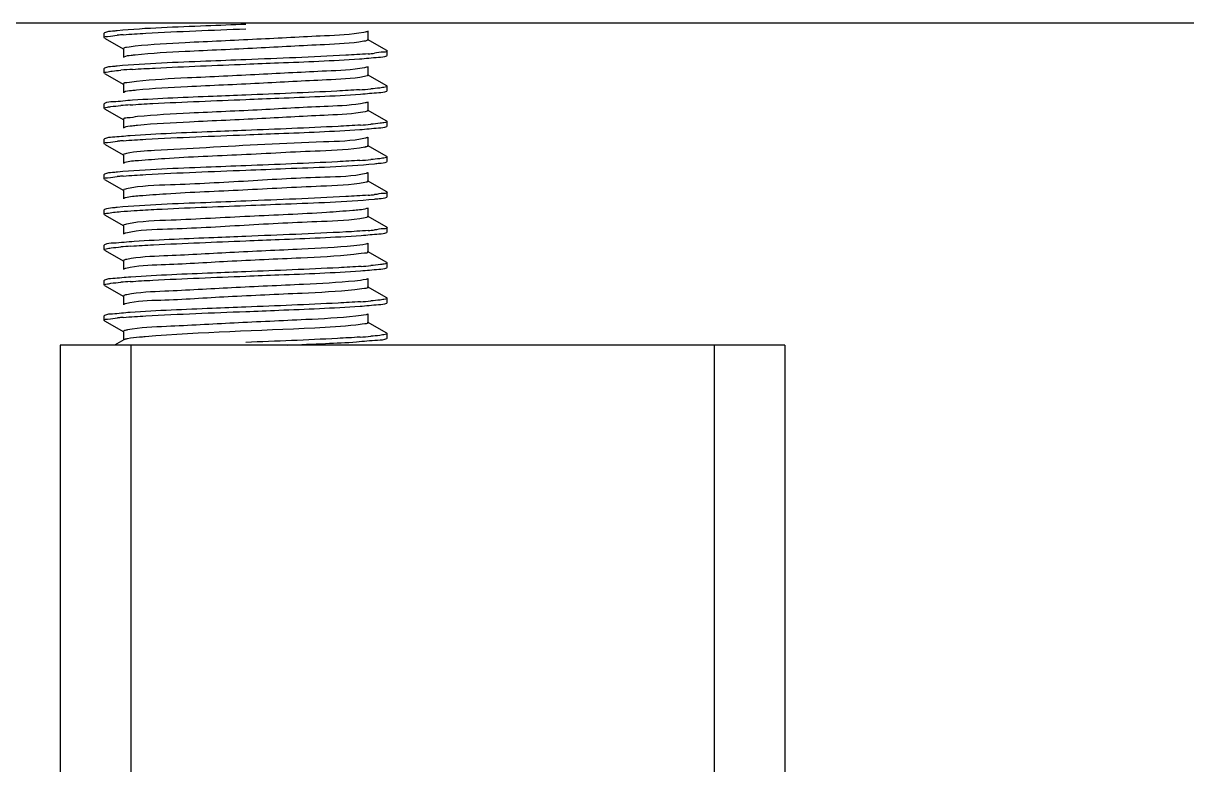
# Model space of a CAD drawing. Extents: x 1382187 to 1725648, y 860327 to 1571294.
# Drawn here: x 1520482 to 1521266, y 1253107 to 1253607 of the extents above; entities that cross this region are included whole.
import ezdxf

# ---------------------------------------------------------------- set-up
doc = ezdxf.new("R2010")
doc.units = 0
doc.header["$LTSCALE"] = 1000
doc.header["$MEASUREMENT"] = 0
doc.layers.add('bz', color=2, linetype='Continuous')

msp = doc.modelspace()

# ---------------------------------------------------------------- linework, layer by layer
at = {"linetype": 'Continuous'}
for p, q in [((1520536.77, 1253600.18), (1520536.55, 1253599.92)), ((1520536.55, 1253596.94), (1520536.55, 1253599.92)), ((1520714.16, 1253595.45), (1520714.16, 1253601.41)), ((1520536.77, 1253596.68), (1520536.55, 1253596.94)), ((1520536.77, 1253596.68), (1520549.7, 1253589.2)), ((1520726.82, 1253588.27), (1520713.9, 1253595.76)), ((1520549.44, 1253589.5), (1520549.44, 1253583.55)), ((1520726.82, 1253588.27), (1520727.05, 1253588.01)), ((1520726.82, 1253584.77), (1520727.05, 1253585.04)), ((1520727.05, 1253585.04), (1520727.05, 1253588.01)), ((1520536.77, 1253576.37), (1520536.55, 1253576.11)), ((1520536.55, 1253573.13), (1520536.55, 1253576.11)), ((1520714.16, 1253571.64), (1520714.16, 1253577.59)), ((1520536.77, 1253572.87), (1520536.55, 1253573.13)), ((1520536.77, 1253572.87), (1520549.7, 1253565.39)), ((1520726.82, 1253564.46), (1520713.9, 1253571.94)), ((1520549.44, 1253565.69), (1520549.44, 1253559.73)), ((1520726.82, 1253564.46), (1520727.05, 1253564.2)), ((1520726.82, 1253560.96), (1520727.05, 1253561.22)), ((1520727.05, 1253561.22), (1520727.05, 1253564.2)), ((1520536.77, 1253552.55), (1520536.55, 1253552.29)), ((1520536.55, 1253549.32), (1520536.55, 1253552.29)), ((1520714.16, 1253547.83), (1520714.16, 1253553.78)), ((1520536.77, 1253549.06), (1520536.55, 1253549.32)), ((1520536.77, 1253549.06), (1520549.7, 1253541.57)), ((1520726.82, 1253540.65), (1520713.9, 1253548.13)), ((1520549.44, 1253541.88), (1520549.44, 1253535.92)), ((1520726.82, 1253540.65), (1520727.05, 1253540.39)), ((1520726.82, 1253537.15), (1520727.05, 1253537.41)), ((1520727.05, 1253537.41), (1520727.05, 1253540.39)), ((1520536.77, 1253528.74), (1520536.55, 1253528.48)), ((1520536.55, 1253525.5), (1520536.55, 1253528.48)), ((1520714.16, 1253524.02), (1520714.16, 1253529.97)), ((1520536.77, 1253525.24), (1520536.55, 1253525.5)), ((1520536.77, 1253525.24), (1520549.7, 1253517.76)), ((1520726.82, 1253516.83), (1520713.9, 1253524.32)), ((1520549.44, 1253518.06), (1520549.44, 1253512.11)), ((1520726.82, 1253516.83), (1520727.05, 1253516.57)), ((1520726.82, 1253513.34), (1520727.05, 1253513.6)), ((1520727.05, 1253513.6), (1520727.05, 1253516.57)), ((1520536.77, 1253504.93), (1520536.55, 1253504.67)), ((1520536.55, 1253501.69), (1520536.55, 1253504.67)), ((1520714.16, 1253500.2), (1520714.16, 1253506.16)), ((1520536.77, 1253501.43), (1520536.55, 1253501.69)), ((1520536.77, 1253501.43), (1520549.7, 1253493.95)), ((1520712.81, 1253499.52), (1520712.12, 1253499.36)), ((1520726.82, 1253493.02), (1520713.9, 1253500.5)), ((1520549.44, 1253494.25), (1520549.44, 1253488.3)), ((1520726.82, 1253493.02), (1520727.05, 1253492.76)), ((1520726.82, 1253489.52), (1520727.05, 1253489.78)), ((1520727.05, 1253489.78), (1520727.05, 1253492.76)), ((1520536.77, 1253481.12), (1520536.55, 1253480.85)), ((1520536.55, 1253477.88), (1520536.55, 1253480.85)), ((1520714.16, 1253476.39), (1520714.16, 1253482.34)), ((1520536.77, 1253477.62), (1520536.55, 1253477.88)), ((1520536.77, 1253477.62), (1520549.7, 1253470.14)), ((1520713.09, 1253475.78), (1520712.16, 1253475.55)), ((1520726.82, 1253469.21), (1520713.9, 1253476.69)), ((1520549.44, 1253470.44), (1520549.44, 1253464.48)), ((1520726.82, 1253469.21), (1520727.05, 1253468.95)), ((1520726.82, 1253465.71), (1520727.05, 1253465.97)), ((1520727.05, 1253465.97), (1520727.05, 1253468.95)), ((1520536.77, 1253457.3), (1520536.55, 1253457.04)), ((1520536.55, 1253454.07), (1520536.55, 1253457.04)), ((1520714.16, 1253452.58), (1520714.16, 1253458.53)), ((1520536.77, 1253453.8), (1520536.55, 1253454.07)), ((1520536.77, 1253453.8), (1520549.7, 1253446.32)), ((1520726.82, 1253445.4), (1520713.9, 1253452.88)), ((1520549.44, 1253446.62), (1520549.44, 1253440.67)), ((1520726.82, 1253445.4), (1520727.05, 1253445.14)), ((1520726.82, 1253441.9), (1520727.05, 1253442.16)), ((1520727.05, 1253442.16), (1520727.05, 1253445.14)), ((1520536.77, 1253433.49), (1520536.55, 1253433.23)), ((1520536.55, 1253430.25), (1520536.55, 1253433.23)), ((1520714.16, 1253428.76), (1520714.16, 1253434.72)), ((1520536.77, 1253429.99), (1520536.55, 1253430.25)), ((1520536.77, 1253429.99), (1520549.7, 1253422.51)), ((1520726.82, 1253421.58), (1520713.9, 1253429.07)), ((1520549.44, 1253422.81), (1520549.44, 1253416.86)), ((1520726.82, 1253421.58), (1520727.05, 1253421.32)), ((1520726.82, 1253418.09), (1520727.05, 1253418.35)), ((1520727.05, 1253418.35), (1520727.05, 1253421.32)), ((1520536.77, 1253409.68), (1520536.55, 1253409.42)), ((1520714.16, 1253404.95), (1520714.16, 1253410.9)), ((1520536.55, 1253406.44), (1520536.55, 1253409.42)), ((1520536.77, 1253406.18), (1520536.55, 1253406.44)), ((1520536.77, 1253406.18), (1520549.7, 1253398.7)), ((1520726.82, 1253397.77), (1520713.9, 1253405.25)), ((1520549.44, 1253399), (1520549.44, 1253393.05)), ((1520726.82, 1253397.77), (1520727.05, 1253397.51)), ((1520726.82, 1253394.27), (1520727.05, 1253394.53)), ((1520727.05, 1253394.53), (1520727.05, 1253397.51)), ((1520506.78, 1253389.71), (1520506.78, 1249424.57)), ((1520994.94, 1253389.71), (1520506.78, 1253389.71)), ((1520549.7, 1253393.35), (1520543.42, 1253389.71)), ((1520554.41, 1253389.71), (1520554.41, 1249424.57)), ((1520947.32, 1253389.71), (1520947.32, 1249424.57)), ((1520994.94, 1253389.71), (1520994.94, 1249424.57))]:
    msp.add_line(p, q, dxfattribs=at)
for centre, radius, start, end in [((1520568.02, 1253358.52), 241.14, 94.73357, 95.43713), ((1520575.05, 1253275.2), 324.75, 94.54448, 94.75605), ((1520688.56, 1253909.59), 324.59, 274.54499, 274.75718), ((1520695.64, 1253825.62), 240.31, 274.73407, 275.44731), ((1520583.59, 1253145.23), 431.24, 93.71884, 94.78113), ((1520680.7, 1253983.06), 422.18, 273.75953, 274.79582), ((1520581.12, 1253152.93), 399.64, 93.89729, 94.8073), ((1520681.78, 1253945.51), 408.4, 273.84408, 274.80191), ((1520568.36, 1253283.2), 245.03, 94.73079, 95.38954), ((1520575.12, 1253202.9), 325.61, 94.54181, 94.75044), ((1520708.32, 1253541.46), 18.68, 281.51366, 282.91674), ((1520681.18, 1253929.38), 416.1, 273.79987, 274.79583), ((1520568.1, 1253262.36), 242.05, 94.73313, 95.42556), ((1520575.06, 1253179.81), 324.89, 94.54418, 94.75489), ((1520688.58, 1253814.08), 324.32, 274.54544, 274.75925), ((1520695.79, 1253728.67), 238.61, 274.73475, 275.46903), ((1520688.56, 1253790.53), 324.59, 274.54498, 274.75718), ((1520695.65, 1253706.54), 240.3, 274.73407, 275.44741), ((1520581.79, 1253049.2), 408.14, 93.84567, 94.80204), ((1520682.46, 1253841.77), 399.88, 273.89575, 274.80718), ((1520581.14, 1253033.59), 399.92, 93.89556, 94.80715), ((1520681.8, 1253826.18), 408.14, 273.84563, 274.80209), ((1520568.37, 1253164.04), 245.13, 94.73072, 95.38835), ((1520575.12, 1253083.82), 325.63, 94.54173, 94.75029), ((1520681.2, 1253810.07), 415.86, 273.80124, 274.79604)]:
    msp.add_arc(centre, radius, start, end, dxfattribs=at)
for points, knots in [([(1520631.8, 1253605.87), (1520622.86, 1253605.52), (1520594, 1253604.28), (1520565.08, 1253603.44), (1520545.22, 1253601.55)], [0, 0, 0, 0, 0.309388, 1, 1, 1, 1]), ([(1520536.55, 1253596.94), (1520536.55, 1253597.72), (1520541, 1253597.7), (1520543.02, 1253598.36), (1520545.17, 1253598.57)], [0, 0, 0, 0, 0.263852, 1, 1, 1, 1]), ([(1520545.22, 1253601.55), (1520544.14, 1253601.45), (1520541.35, 1253601.05), (1520538.31, 1253601.07), (1520536.77, 1253600.18)], [0, 0, 0, 0, 0.378905, 1, 1, 1, 1]), ([(1520549.32, 1253598.93), (1520554.36, 1253599.33), (1520581.84, 1253601), (1520609.35, 1253602), (1520631.8, 1253602.9)], [0, 0, 0, 0, 0.183712, 1, 1, 1, 1]), ([(1520711.36, 1253600.42), (1520702.63, 1253598.86), (1520678.49, 1253597.91), (1520638.43, 1253595.67), (1520595.92, 1253593.77), (1520568.6, 1253592.38), (1520557.43, 1253591.18)], [0, 0, 0, 0, 0.172398, 0.468214, 0.781513, 1, 1, 1, 1]), ([(1520713.9, 1253601.11), (1520713.61, 1253600.94), (1520712.75, 1253600.69), (1520711.9, 1253600.51), (1520711.36, 1253600.42)], [0, 0, 0, 0, 0.3774, 1, 1, 1, 1]), ([(1520557.43, 1253591.18), (1520555.43, 1253590.97), (1520553.53, 1253590.38), (1520549.43, 1253590.23), (1520549.44, 1253589.5)], [0, 0, 0, 0, 0.73331, 1, 1, 1, 1]), ([(1520711.36, 1253594.46), (1520702.63, 1253592.91), (1520678.49, 1253591.96), (1520638.43, 1253589.71), (1520595.92, 1253587.81), (1520568.6, 1253586.43), (1520557.43, 1253585.23)], [0, 0, 0, 0, 0.172398, 0.468214, 0.781513, 1, 1, 1, 1]), ([(1520714.16, 1253595.45), (1520714.16, 1253595.17), (1520712.85, 1253594.77), (1520712.06, 1253594.59), (1520711.36, 1253594.46)], [0, 0, 0, 0, 0.285727, 1, 1, 1, 1]), ([(1520631.8, 1253582.06), (1520622.86, 1253581.7), (1520593.98, 1253580.47), (1520565.05, 1253579.63), (1520545.17, 1253577.73)], [0, 0, 0, 0, 0.309518, 1, 1, 1, 1]), ([(1520557.43, 1253585.23), (1520556.46, 1253585.13), (1520553.9, 1253584.75), (1520551.12, 1253584.67), (1520549.7, 1253583.85)], [0, 0, 0, 0, 0.372879, 1, 1, 1, 1]), ([(1520714.28, 1253586.03), (1520709.24, 1253585.63), (1520681.76, 1253583.96), (1520654.25, 1253582.95), (1520631.8, 1253582.06)], [0, 0, 0, 0, 0.183696, 1, 1, 1, 1]), ([(1520631.8, 1253579.08), (1520639.14, 1253579.37), (1520664.67, 1253580.41), (1520690.22, 1253581.41), (1520708.38, 1253582.62)], [0, 0, 0, 0, 0.287582, 1, 1, 1, 1]), ([(1520708.38, 1253582.62), (1520712.65, 1253582.91), (1520718.63, 1253583.74), (1520725.16, 1253583.82), (1520726.82, 1253584.77)], [0, 0, 0, 0, 0.691032, 1, 1, 1, 1]), ([(1520727.05, 1253588.01), (1520727.05, 1253587.24), (1520722.61, 1253587.26), (1520720.6, 1253586.6), (1520718.46, 1253586.39)], [0, 0, 0, 0, 0.263842, 1, 1, 1, 1]), ([(1520536.55, 1253573.13), (1520536.55, 1253573.62), (1520539.22, 1253573.87), (1520540.53, 1253574.24), (1520541.86, 1253574.4)], [0, 0, 0, 0, 0.269511, 1, 1, 1, 1]), ([(1520545.17, 1253577.73), (1520544.1, 1253577.63), (1520541.33, 1253577.24), (1520538.3, 1253577.25), (1520536.77, 1253576.37)], [0, 0, 0, 0, 0.378807, 1, 1, 1, 1]), ([(1520555.62, 1253575.57), (1520560.68, 1253575.9), (1520586.06, 1253577.31), (1520611.46, 1253578.27), (1520631.8, 1253579.08)], [0, 0, 0, 0, 0.199269, 1, 1, 1, 1]), ([(1520711.77, 1253576.68), (1520703.34, 1253575.06), (1520679.58, 1253574.21), (1520639.88, 1253571.9), (1520597.19, 1253570.03), (1520569.57, 1253568.62), (1520558.16, 1253567.45)], [0, 0, 0, 0, 0.167291, 0.461164, 0.776399, 1, 1, 1, 1]), ([(1520713.9, 1253577.29), (1520713.65, 1253577.15), (1520712.94, 1253576.92), (1520712.22, 1253576.76), (1520711.77, 1253576.68)], [0, 0, 0, 0, 0.384879, 1, 1, 1, 1]), ([(1520558.16, 1253567.45), (1520555.98, 1253567.22), (1520553.92, 1253566.57), (1520549.43, 1253566.48), (1520549.44, 1253565.69)], [0, 0, 0, 0, 0.734244, 1, 1, 1, 1]), ([(1520711.77, 1253570.73), (1520703.34, 1253569.1), (1520679.58, 1253568.25), (1520639.88, 1253565.94), (1520597.19, 1253564.08), (1520569.57, 1253562.67), (1520558.16, 1253561.49)], [0, 0, 0, 0, 0.167291, 0.461164, 0.776399, 1, 1, 1, 1]), ([(1520714.16, 1253571.64), (1520714.16, 1253571.39), (1520713.07, 1253571), (1520712.37, 1253570.84), (1520711.77, 1253570.73)], [0, 0, 0, 0, 0.290239, 1, 1, 1, 1]), ([(1520558.16, 1253561.49), (1520557.09, 1253561.39), (1520554.29, 1253560.98), (1520551.24, 1253560.94), (1520549.7, 1253560.04)], [0, 0, 0, 0, 0.374868, 1, 1, 1, 1]), ([(1520708.38, 1253561.79), (1520703.32, 1253561.45), (1520677.81, 1253560.03), (1520652.27, 1253559.06), (1520631.8, 1253558.25)], [0, 0, 0, 0, 0.198417, 1, 1, 1, 1]), ([(1520631.8, 1253555.27), (1520639.25, 1253555.57), (1520665.04, 1253556.61), (1520690.85, 1253557.61), (1520709.16, 1253558.86)], [0, 0, 0, 0, 0.288852, 1, 1, 1, 1]), ([(1520709.16, 1253558.86), (1520713.25, 1253559.14), (1520718.98, 1253559.94), (1520725.23, 1253560.04), (1520726.82, 1253560.96)], [0, 0, 0, 0, 0.690302, 1, 1, 1, 1]), ([(1520727.05, 1253564.2), (1520727.05, 1253563.74), (1520724.59, 1253563.47), (1520723.37, 1253563.13), (1520722.13, 1253562.98)], [0, 0, 0, 0, 0.270664, 1, 1, 1, 1]), ([(1520555.62, 1253554.73), (1520551.25, 1253554.44), (1520545.14, 1253553.59), (1520538.46, 1253553.53), (1520536.77, 1253552.55)], [0, 0, 0, 0, 0.691422, 1, 1, 1, 1]), ([(1520553.96, 1253551.64), (1520559.03, 1253551.99), (1520584.96, 1253553.46), (1520610.92, 1253554.44), (1520631.8, 1253555.27)], [0, 0, 0, 0, 0.195623, 1, 1, 1, 1]), ([(1520631.8, 1253558.25), (1520624.51, 1253557.96), (1520599.11, 1253556.93), (1520573.71, 1253555.93), (1520555.62, 1253554.73)], [0, 0, 0, 0, 0.286943, 1, 1, 1, 1]), ([(1520712.15, 1253552.94), (1520704.03, 1253551.24), (1520680.65, 1253550.51), (1520641.34, 1253548.12), (1520598.48, 1253546.29), (1520570.56, 1253544.86), (1520558.92, 1253543.71)], [0, 0, 0, 0, 0.162162, 0.454084, 0.771262, 1, 1, 1, 1]), ([(1520713.9, 1253553.48), (1520713.69, 1253553.36), (1520713.1, 1253553.16), (1520712.51, 1253553.02), (1520712.15, 1253552.94)], [0, 0, 0, 0, 0.393314, 1, 1, 1, 1]), ([(1520536.55, 1253549.32), (1520536.55, 1253549.73), (1520538.73, 1253550.03), (1520539.84, 1253550.33), (1520540.95, 1253550.47)], [0, 0, 0, 0, 0.27234, 1, 1, 1, 1]), ([(1520558.92, 1253543.71), (1520556.55, 1253543.48), (1520554.33, 1253542.75), (1520549.43, 1253542.73), (1520549.44, 1253541.88)], [0, 0, 0, 0, 0.734831, 1, 1, 1, 1]), ([(1520712.15, 1253546.99), (1520704.03, 1253545.29), (1520680.65, 1253544.56), (1520641.34, 1253542.17), (1520598.48, 1253540.34), (1520570.56, 1253538.91), (1520558.92, 1253537.76)], [0, 0, 0, 0, 0.162162, 0.454084, 0.771262, 1, 1, 1, 1]), ([(1520714.16, 1253547.83), (1520714.16, 1253547.61), (1520713.26, 1253547.24), (1520712.66, 1253547.1), (1520712.15, 1253546.99)], [0, 0, 0, 0, 0.295741, 1, 1, 1, 1]), ([(1520558.92, 1253537.76), (1520557.75, 1253537.64), (1520554.7, 1253537.21), (1520551.38, 1253537.2), (1520549.7, 1253536.22)], [0, 0, 0, 0, 0.376612, 1, 1, 1, 1]), ([(1520709.16, 1253538.03), (1520704.1, 1253537.68), (1520678.32, 1253536.23), (1520652.52, 1253535.26), (1520631.8, 1253534.43)], [0, 0, 0, 0, 0.19668, 1, 1, 1, 1]), ([(1520631.8, 1253531.46), (1520639.19, 1253531.75), (1520664.85, 1253532.79), (1520690.52, 1253533.79), (1520708.75, 1253535.02)], [0, 0, 0, 0, 0.288191, 1, 1, 1, 1]), ([(1520708.75, 1253535.02), (1520712.94, 1253535.3), (1520718.8, 1253536.12), (1520725.2, 1253536.21), (1520726.82, 1253537.15)], [0, 0, 0, 0, 0.69071, 1, 1, 1, 1]), ([(1520727.05, 1253540.39), (1520727.05, 1253539.95), (1520724.74, 1253539.67), (1520723.57, 1253539.35), (1520722.41, 1253539.2)], [0, 0, 0, 0, 0.271439, 1, 1, 1, 1]), ([(1520536.55, 1253525.5), (1520536.55, 1253526.29), (1520541.1, 1253526.26), (1520543.15, 1253526.94), (1520545.35, 1253527.15)], [0, 0, 0, 0, 0.263692, 1, 1, 1, 1]), ([(1520553.96, 1253530.81), (1520549.98, 1253530.53), (1520544.4, 1253529.76), (1520538.33, 1253529.64), (1520536.77, 1253528.74)], [0, 0, 0, 0, 0.689821, 1, 1, 1, 1]), ([(1520549.34, 1253527.49), (1520554.38, 1253527.89), (1520581.85, 1253529.56), (1520609.35, 1253530.56), (1520631.8, 1253531.46)], [0, 0, 0, 0, 0.18376, 1, 1, 1, 1]), ([(1520712.5, 1253529.21), (1520703.26, 1253527.08), (1520667.09, 1253526.42), (1520619.89, 1253523.62), (1520575.68, 1253521.05), (1520557.67, 1253520.21), (1520551.43, 1253518.9)], [0, 0, 0, 0, 0.176039, 0.666697, 0.881547, 1, 1, 1, 1]), ([(1520631.8, 1253534.43), (1520624.28, 1253534.13), (1520598.33, 1253533.08), (1520572.37, 1253532.08), (1520553.96, 1253530.81)], [0, 0, 0, 0, 0.289631, 1, 1, 1, 1]), ([(1520713.9, 1253529.67), (1520713.73, 1253529.57), (1520713.26, 1253529.39), (1520712.78, 1253529.27), (1520712.5, 1253529.21)], [0, 0, 0, 0, 0.40288, 1, 1, 1, 1]), ([(1520712.05, 1253523.16), (1520702.18, 1253521.14), (1520674.22, 1253520.52), (1520629.4, 1253517.71), (1520588.48, 1253516.3), (1520562.43, 1253514.19), (1520553.39, 1253513.57), (1520550.44, 1253512.7)], [0, 0, 0, 0, 0.186624, 0.514349, 0.833932, 0.943063, 1, 1, 1, 1]), ([(1520714.16, 1253524.02), (1520714.16, 1253523.83), (1520713.44, 1253523.47), (1520712.92, 1253523.35), (1520712.5, 1253523.25)], [0, 0, 0, 0, 0.302509, 1, 1, 1, 1]), ([(1520551.43, 1253518.9), (1520550.93, 1253518.79), (1520550.33, 1253518.66), (1520549.44, 1253518.28), (1520549.44, 1253518.06)], [0, 0, 0, 0, 0.704901, 1, 1, 1, 1]), ([(1520550.44, 1253512.7), (1520550.3, 1253512.66), (1520550.04, 1253512.58), (1520549.8, 1253512.47), (1520549.7, 1253512.41)], [0, 0, 0, 0, 0.570679, 1, 1, 1, 1]), ([(1520708.75, 1253514.19), (1520703.69, 1253513.84), (1520678.05, 1253512.41), (1520652.39, 1253511.44), (1520631.8, 1253510.62)], [0, 0, 0, 0, 0.197576, 1, 1, 1, 1]), ([(1520631.8, 1253507.64), (1520640.76, 1253508), (1520669.68, 1253509.24), (1520698.65, 1253510.07), (1520718.53, 1253511.98)], [0, 0, 0, 0, 0.309889, 1, 1, 1, 1]), ([(1520718.53, 1253511.98), (1520719.59, 1253512.08), (1520722.33, 1253512.47), (1520725.32, 1253512.46), (1520726.82, 1253513.34)], [0, 0, 0, 0, 0.378508, 1, 1, 1, 1]), ([(1520727.05, 1253516.57), (1520727.05, 1253516.12), (1520724.62, 1253515.85), (1520723.41, 1253515.51), (1520722.19, 1253515.36)], [0, 0, 0, 0, 0.270675, 1, 1, 1, 1]), ([(1520545.35, 1253506.31), (1520544.25, 1253506.21), (1520541.42, 1253505.81), (1520538.33, 1253505.83), (1520536.77, 1253504.93)], [0, 0, 0, 0, 0.379214, 1, 1, 1, 1]), ([(1520631.8, 1253510.62), (1520622.89, 1253510.27), (1520594.07, 1253509.04), (1520565.2, 1253508.19), (1520545.35, 1253506.31)], [0, 0, 0, 0, 0.30899, 1, 1, 1, 1]), ([(1520549.32, 1253503.68), (1520554.36, 1253504.08), (1520581.84, 1253505.75), (1520609.35, 1253506.75), (1520631.8, 1253507.64)], [0, 0, 0, 0, 0.183719, 1, 1, 1, 1]), ([(1520712.81, 1253505.47), (1520703.85, 1253503.18), (1520677.03, 1253503.01), (1520633.27, 1253500.18), (1520588.74, 1253497.76), (1520561.16, 1253497.11), (1520551.47, 1253495.09)], [0, 0, 0, 0, 0.171627, 0.491604, 0.816321, 1, 1, 1, 1]), ([(1520713.9, 1253505.85), (1520713.76, 1253505.77), (1520713.4, 1253505.63), (1520713.03, 1253505.52), (1520712.81, 1253505.47)], [0, 0, 0, 0, 0.413783, 1, 1, 1, 1]), ([(1520536.55, 1253501.69), (1520536.55, 1253502.47), (1520541.03, 1253502.45), (1520543.05, 1253503.11), (1520545.22, 1253503.32)], [0, 0, 0, 0, 0.263792, 1, 1, 1, 1]), ([(1520712.12, 1253499.36), (1520702.39, 1253497.34), (1520674.73, 1253496.74), (1520630.22, 1253493.94), (1520589.4, 1253492.48), (1520563.08, 1253490.47), (1520553.84, 1253489.78), (1520550.72, 1253488.97)], [0, 0, 0, 0, 0.184168, 0.509408, 0.829314, 0.94023, 1, 1, 1, 1]), ([(1520714.16, 1253500.2), (1520714.16, 1253500.04), (1520713.6, 1253499.71), (1520713.16, 1253499.6), (1520712.81, 1253499.52)], [0, 0, 0, 0, 0.310906, 1, 1, 1, 1]), ([(1520551.47, 1253495.09), (1520550.95, 1253494.99), (1520550.34, 1253494.85), (1520549.44, 1253494.47), (1520549.44, 1253494.25)], [0, 0, 0, 0, 0.705268, 1, 1, 1, 1]), ([(1520550.72, 1253488.97), (1520550.51, 1253488.91), (1520550.17, 1253488.81), (1520549.83, 1253488.67), (1520549.7, 1253488.6)], [0, 0, 0, 0, 0.583561, 1, 1, 1, 1]), ([(1520714.28, 1253490.78), (1520709.24, 1253490.38), (1520681.76, 1253488.71), (1520654.25, 1253487.7), (1520631.8, 1253486.81)], [0, 0, 0, 0, 0.183681, 1, 1, 1, 1]), ([(1520631.8, 1253483.83), (1520640.75, 1253484.19), (1520669.64, 1253485.42), (1520698.58, 1253486.26), (1520718.46, 1253488.16)], [0, 0, 0, 0, 0.309644, 1, 1, 1, 1]), ([(1520718.46, 1253488.16), (1520719.52, 1253488.26), (1520722.29, 1253488.66), (1520725.3, 1253488.64), (1520726.82, 1253489.52)], [0, 0, 0, 0, 0.378702, 1, 1, 1, 1]), ([(1520727.05, 1253492.76), (1520727.05, 1253491.99), (1520722.65, 1253492), (1520720.66, 1253491.35), (1520718.53, 1253491.15)], [0, 0, 0, 0, 0.263922, 1, 1, 1, 1]), ([(1520545.22, 1253482.48), (1520544.14, 1253482.38), (1520541.35, 1253481.99), (1520538.31, 1253482.01), (1520536.77, 1253481.12)], [0, 0, 0, 0, 0.378914, 1, 1, 1, 1]), ([(1520631.8, 1253486.81), (1520622.87, 1253486.45), (1520594, 1253485.22), (1520565.09, 1253484.38), (1520545.22, 1253482.48)], [0, 0, 0, 0, 0.309377, 1, 1, 1, 1]), ([(1520713.09, 1253481.73), (1520710.11, 1253480.88), (1520701.02, 1253480.24), (1520674.91, 1253478.16), (1520634.01, 1253476.73), (1520589.26, 1253473.92), (1520561.37, 1253473.31), (1520551.53, 1253471.29)], [0, 0, 0, 0, 0.05757, 0.167104, 0.486771, 0.813942, 1, 1, 1, 1]), ([(1520556.72, 1253480.39), (1520561.75, 1253480.72), (1520586.77, 1253482.08), (1520611.81, 1253483.04), (1520631.8, 1253483.83)], [0, 0, 0, 0, 0.201476, 1, 1, 1, 1]), ([(1520713.9, 1253482.04), (1520713.79, 1253481.98), (1520713.53, 1253481.87), (1520713.25, 1253481.78), (1520713.09, 1253481.73)], [0, 0, 0, 0, 0.426274, 1, 1, 1, 1]), ([(1520536.55, 1253477.88), (1520536.54, 1253478.44), (1520539.67, 1253478.63), (1520541.16, 1253479.07), (1520542.7, 1253479.25)], [0, 0, 0, 0, 0.267181, 1, 1, 1, 1]), ([(1520712.16, 1253475.55), (1520702.57, 1253473.54), (1520675.21, 1253472.91), (1520630.94, 1253470.45), (1520587.11, 1253467.76), (1520560.2, 1253467.39), (1520551.03, 1253465.23)], [0, 0, 0, 0, 0.182036, 0.504841, 0.824917, 1, 1, 1, 1]), ([(1520714.16, 1253476.39), (1520714.16, 1253476.26), (1520713.73, 1253475.96), (1520713.37, 1253475.86), (1520713.09, 1253475.78)], [0, 0, 0, 0, 0.3214, 1, 1, 1, 1]), ([(1520551.53, 1253471.29), (1520551, 1253471.18), (1520550.38, 1253471.04), (1520549.44, 1253470.66), (1520549.44, 1253470.44)], [0, 0, 0, 0, 0.706045, 1, 1, 1, 1]), ([(1520551.03, 1253465.23), (1520550.76, 1253465.17), (1520550.3, 1253465.05), (1520549.86, 1253464.88), (1520549.7, 1253464.78)], [0, 0, 0, 0, 0.594844, 1, 1, 1, 1]), ([(1520714.28, 1253466.96), (1520709.24, 1253466.56), (1520681.76, 1253464.89), (1520654.25, 1253463.89), (1520631.8, 1253463)], [0, 0, 0, 0, 0.183696, 1, 1, 1, 1]), ([(1520709.62, 1253463.64), (1520713.6, 1253463.92), (1520719.19, 1253464.69), (1520725.27, 1253464.82), (1520726.82, 1253465.71)], [0, 0, 0, 0, 0.68982, 1, 1, 1, 1]), ([(1520727.05, 1253468.95), (1520727.05, 1253468.18), (1520722.61, 1253468.19), (1520720.6, 1253467.53), (1520718.46, 1253467.33)], [0, 0, 0, 0, 0.263843, 1, 1, 1, 1]), ([(1520556.72, 1253459.55), (1520552.09, 1253459.25), (1520545.63, 1253458.35), (1520538.56, 1253458.33), (1520536.77, 1253457.3)], [0, 0, 0, 0, 0.692393, 1, 1, 1, 1]), ([(1520704.51, 1253456.68), (1520692.89, 1253455.54), (1520665.1, 1253454.11), (1520622.41, 1253452.28), (1520583.17, 1253449.94), (1520559.81, 1253449.15), (1520551.61, 1253447.5)], [0, 0, 0, 0, 0.228646, 0.544797, 0.836336, 1, 1, 1, 1]), ([(1520554.42, 1253456.42), (1520559.48, 1253456.77), (1520585.27, 1253458.22), (1520611.07, 1253459.19), (1520631.8, 1253460.02)], [0, 0, 0, 0, 0.196648, 1, 1, 1, 1]), ([(1520631.8, 1253463), (1520624.66, 1253462.71), (1520599.62, 1253461.7), (1520574.58, 1253460.71), (1520556.72, 1253459.55)], [0, 0, 0, 0, 0.285303, 1, 1, 1, 1]), ([(1520631.8, 1253460.02), (1520639.31, 1253460.32), (1520665.26, 1253461.37), (1520691.22, 1253462.37), (1520709.62, 1253463.64)], [0, 0, 0, 0, 0.289612, 1, 1, 1, 1]), ([(1520713.9, 1253458.23), (1520713.56, 1253458.03), (1520710.44, 1253457.21), (1520707.29, 1253456.95), (1520704.51, 1253456.68)], [0, 0, 0, 0, 0.122061, 1, 1, 1, 1]), ([(1520536.55, 1253454.07), (1520536.55, 1253454.5), (1520538.85, 1253454.79), (1520540.02, 1253455.1), (1520541.18, 1253455.25)], [0, 0, 0, 0, 0.271461, 1, 1, 1, 1]), ([(1520704.51, 1253450.72), (1520692.66, 1253449.56), (1520664.35, 1253448.11), (1520621.06, 1253446.34), (1520581.9, 1253443.75), (1520558.73, 1253443.28), (1520550.95, 1253441.4)], [0, 0, 0, 0, 0.232215, 0.552573, 0.843952, 1, 1, 1, 1]), ([(1520714.16, 1253452.58), (1520714.16, 1253451.7), (1520709.17, 1253451.7), (1520706.92, 1253450.96), (1520704.51, 1253450.72)], [0, 0, 0, 0, 0.265035, 1, 1, 1, 1]), ([(1520551.61, 1253447.5), (1520551.06, 1253447.39), (1520550.42, 1253447.24), (1520549.44, 1253446.86), (1520549.44, 1253446.62)], [0, 0, 0, 0, 0.707033, 1, 1, 1, 1]), ([(1520550.95, 1253441.4), (1520550.7, 1253441.34), (1520550.27, 1253441.22), (1520549.85, 1253441.06), (1520549.7, 1253440.97)], [0, 0, 0, 0, 0.592052, 1, 1, 1, 1]), ([(1520709.62, 1253442.81), (1520704.55, 1253442.46), (1520678.62, 1253440.99), (1520652.67, 1253440.01), (1520631.8, 1253439.18)], [0, 0, 0, 0, 0.195653, 1, 1, 1, 1]), ([(1520709.18, 1253439.8), (1520713.26, 1253440.08), (1520718.99, 1253440.87), (1520725.23, 1253440.98), (1520726.82, 1253441.9)], [0, 0, 0, 0, 0.690288, 1, 1, 1, 1]), ([(1520727.05, 1253445.14), (1520727.05, 1253444.72), (1520724.86, 1253444.42), (1520723.75, 1253444.12), (1520722.64, 1253443.98)], [0, 0, 0, 0, 0.272315, 1, 1, 1, 1]), ([(1520554.42, 1253435.59), (1520550.33, 1253435.31), (1520544.61, 1253434.51), (1520538.36, 1253434.41), (1520536.77, 1253433.49)], [0, 0, 0, 0, 0.690302, 1, 1, 1, 1]), ([(1520553.97, 1253432.58), (1520559.04, 1253432.93), (1520584.97, 1253434.4), (1520610.93, 1253435.38), (1520631.8, 1253436.21)], [0, 0, 0, 0, 0.195657, 1, 1, 1, 1]), ([(1520631.8, 1253439.18), (1520624.34, 1253438.89), (1520598.55, 1253437.84), (1520572.74, 1253436.84), (1520554.42, 1253435.59)], [0, 0, 0, 0, 0.288872, 1, 1, 1, 1]), ([(1520631.8, 1253436.21), (1520639.25, 1253436.5), (1520665.05, 1253437.55), (1520690.86, 1253438.55), (1520709.18, 1253439.8)], [0, 0, 0, 0, 0.288875, 1, 1, 1, 1]), ([(1520713.9, 1253434.42), (1520713.59, 1253434.23), (1520710.73, 1253433.45), (1520707.82, 1253433.2), (1520705.27, 1253432.94)], [0, 0, 0, 0, 0.124156, 1, 1, 1, 1]), ([(1520536.55, 1253430.25), (1520536.55, 1253430.67), (1520538.73, 1253430.97), (1520539.85, 1253431.26), (1520540.95, 1253431.41)], [0, 0, 0, 0, 0.272311, 1, 1, 1, 1]), ([(1520705.27, 1253426.99), (1520693.45, 1253425.78), (1520664.97, 1253424.33), (1520621.31, 1253422.57), (1520581.83, 1253419.84), (1520558.46, 1253419.54), (1520550.74, 1253417.53)], [0, 0, 0, 0, 0.230178, 0.552364, 0.845602, 1, 1, 1, 1]), ([(1520705.27, 1253432.94), (1520693.81, 1253431.77), (1520666.12, 1253430.36), (1520623.39, 1253428.5), (1520583.78, 1253426.17), (1520560.1, 1253425.35), (1520551.74, 1253423.71)], [0, 0, 0, 0, 0.224737, 0.540402, 0.833844, 1, 1, 1, 1]), ([(1520714.16, 1253428.76), (1520714.16, 1253427.96), (1520709.58, 1253427.88), (1520707.49, 1253427.21), (1520705.27, 1253426.99)], [0, 0, 0, 0, 0.265691, 1, 1, 1, 1]), ([(1520551.74, 1253423.71), (1520551.16, 1253423.6), (1520550.48, 1253423.44), (1520549.44, 1253423.06), (1520549.44, 1253422.81)], [0, 0, 0, 0, 0.708636, 1, 1, 1, 1]), ([(1520550.74, 1253417.53), (1520550.53, 1253417.48), (1520550.18, 1253417.38), (1520549.83, 1253417.24), (1520549.7, 1253417.16)], [0, 0, 0, 0, 0.58403, 1, 1, 1, 1]), ([(1520709.18, 1253418.96), (1520704.11, 1253418.62), (1520678.33, 1253417.17), (1520652.52, 1253416.19), (1520631.8, 1253415.37)], [0, 0, 0, 0, 0.196649, 1, 1, 1, 1]), ([(1520708.77, 1253415.96), (1520712.95, 1253416.24), (1520718.81, 1253417.06), (1520725.2, 1253417.15), (1520726.82, 1253418.09)], [0, 0, 0, 0, 0.690698, 1, 1, 1, 1]), ([(1520727.05, 1253421.32), (1520727.05, 1253420.89), (1520724.74, 1253420.6), (1520723.58, 1253420.29), (1520722.42, 1253420.14)], [0, 0, 0, 0, 0.271465, 1, 1, 1, 1]), ([(1520553.97, 1253411.75), (1520549.99, 1253411.47), (1520544.41, 1253410.69), (1520538.33, 1253410.57), (1520536.77, 1253409.68)], [0, 0, 0, 0, 0.689837, 1, 1, 1, 1]), ([(1520549.34, 1253408.43), (1520554.38, 1253408.83), (1520581.85, 1253410.5), (1520609.35, 1253411.5), (1520631.8, 1253412.39)], [0, 0, 0, 0, 0.183761, 1, 1, 1, 1]), ([(1520631.8, 1253415.37), (1520624.28, 1253415.07), (1520598.34, 1253414.02), (1520572.38, 1253413.02), (1520553.97, 1253411.75)], [0, 0, 0, 0, 0.289606, 1, 1, 1, 1]), ([(1520631.8, 1253412.39), (1520639.19, 1253412.69), (1520664.86, 1253413.73), (1520690.53, 1253414.73), (1520708.77, 1253415.96)], [0, 0, 0, 0, 0.288211, 1, 1, 1, 1]), ([(1520713.9, 1253410.6), (1520713.61, 1253410.43), (1520711, 1253409.69), (1520708.33, 1253409.45), (1520706.01, 1253409.2)], [0, 0, 0, 0, 0.126422, 1, 1, 1, 1]), ([(1520536.55, 1253406.44), (1520536.55, 1253407.23), (1520541.1, 1253407.19), (1520543.15, 1253407.87), (1520545.35, 1253408.08)], [0, 0, 0, 0, 0.263689, 1, 1, 1, 1]), ([(1520706.01, 1253409.2), (1520694.78, 1253408.01), (1520667.4, 1253406.62), (1520624.84, 1253404.73), (1520584.87, 1253402.47), (1520560.8, 1253401.54), (1520552.14, 1253399.97)], [0, 0, 0, 0, 0.219618, 0.533346, 0.828732, 1, 1, 1, 1]), ([(1520706.01, 1253403.25), (1520696.8, 1253402.27), (1520649.47, 1253399.56), (1520602.07, 1253398.41), (1520564.06, 1253395.34)], [0, 0, 0, 0, 0.195307, 1, 1, 1, 1]), ([(1520714.16, 1253404.95), (1520714.16, 1253404.21), (1520709.98, 1253404.07), (1520708.04, 1253403.47), (1520706.01, 1253403.25)], [0, 0, 0, 0, 0.266491, 1, 1, 1, 1]), ([(1520552.14, 1253399.97), (1520551.46, 1253399.85), (1520550.69, 1253399.67), (1520549.44, 1253399.28), (1520549.44, 1253399)], [0, 0, 0, 0, 0.713347, 1, 1, 1, 1]), ([(1520552.14, 1253394.02), (1520551.86, 1253393.97), (1520551.33, 1253393.87), (1520550.81, 1253393.74), (1520550.58, 1253393.68)], [0, 0, 0, 0, 0.550321, 1, 1, 1, 1]), ([(1520564.06, 1253395.34), (1520562.79, 1253395.24), (1520558.81, 1253394.89), (1520554.82, 1253394.5), (1520552.14, 1253394.02)], [0, 0, 0, 0, 0.319148, 1, 1, 1, 1]), ([(1520708.77, 1253395.12), (1520703.71, 1253394.78), (1520678.06, 1253393.34), (1520652.39, 1253392.38), (1520631.8, 1253391.56)], [0, 0, 0, 0, 0.197548, 1, 1, 1, 1]), ([(1520659.87, 1253389.71), (1520668.44, 1253390.07), (1520683.92, 1253390.83), (1520704.34, 1253391.58), (1520717.78, 1253393.2), (1520725, 1253393.22), (1520726.82, 1253394.27)], [0, 0, 0, 0, 0.383058, 0.694328, 0.906069, 1, 1, 1, 1]), ([(1520727.05, 1253397.51), (1520727.05, 1253397.05), (1520724.62, 1253396.78), (1520723.41, 1253396.45), (1520722.2, 1253396.29)], [0, 0, 0, 0, 0.270698, 1, 1, 1, 1]), ([(1520550.58, 1253393.68), (1520550.41, 1253393.63), (1520550.11, 1253393.54), (1520549.81, 1253393.41), (1520549.7, 1253393.35)], [0, 0, 0, 0, 0.576749, 1, 1, 1, 1])]:
    msp.add_open_spline(points, degree=3, knots=knots, dxfattribs=at)
for points in [[(1520541.86, 1253574.4), (1520543.79, 1253574.63), (1520545.72, 1253574.81), (1520547.65, 1253574.98)], [(1520722.13, 1253562.98), (1520720.09, 1253562.72), (1520718.04, 1253562.53), (1520716, 1253562.36)], [(1520540.95, 1253550.47), (1520543.17, 1253550.77), (1520545.4, 1253550.97), (1520547.63, 1253551.16)], [(1520722.41, 1253539.2), (1520720.27, 1253538.92), (1520718.12, 1253538.72), (1520715.97, 1253538.54)], [(1520722.19, 1253515.36), (1520720.12, 1253515.1), (1520718.04, 1253514.9), (1520715.97, 1253514.73)], [(1520547.75, 1253479.73), (1520550.73, 1253479.99), (1520553.72, 1253480.2), (1520556.72, 1253480.39)], [(1520542.7, 1253479.25), (1520544.38, 1253479.44), (1520546.06, 1253479.59), (1520547.75, 1253479.73)], [(1520541.18, 1253455.25), (1520543.32, 1253455.53), (1520545.47, 1253455.73), (1520547.62, 1253455.91)], [(1520722.64, 1253443.98), (1520720.42, 1253443.68), (1520718.2, 1253443.48), (1520715.97, 1253443.29)], [(1520540.95, 1253431.41), (1520543.17, 1253431.7), (1520545.4, 1253431.91), (1520547.63, 1253432.1)], [(1520722.42, 1253420.14), (1520720.27, 1253419.86), (1520718.12, 1253419.66), (1520715.97, 1253419.48)], [(1520722.2, 1253396.29), (1520720.13, 1253396.03), (1520718.05, 1253395.84), (1520715.97, 1253395.66)]]:
    msp.add_open_spline(points, degree=3, dxfattribs=at)
at = {"layer": 'bz'}
msp.add_line((1524641.83, 1253606.63), (1511476.44, 1253606.63), dxfattribs=at)

doc.saveas('drawing.dxf')
